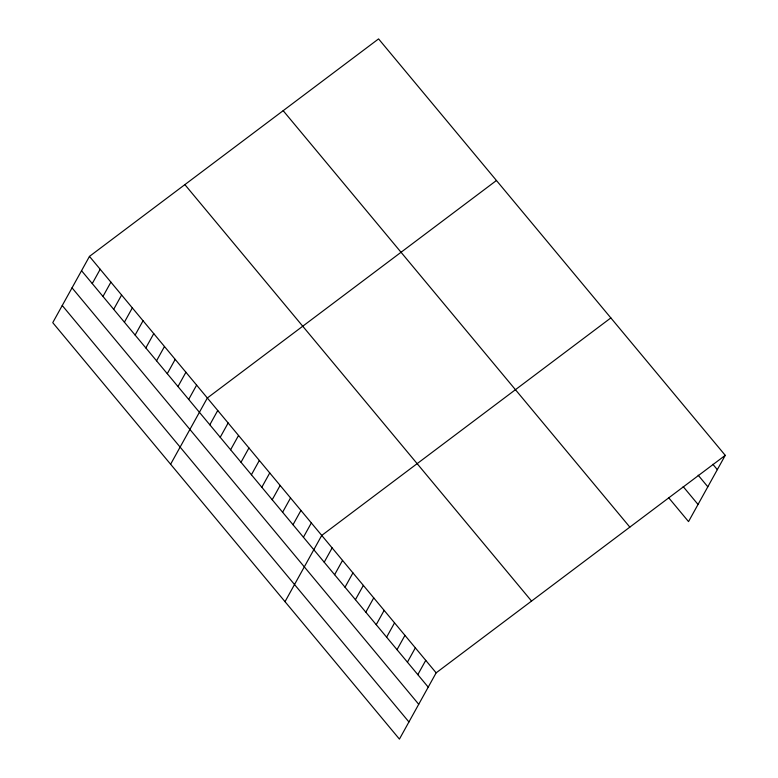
<?xml version="1.0" encoding="UTF-8"?>
<svg xmlns="http://www.w3.org/2000/svg" width="778" height="778" viewBox="0 0 778 778"><rect width="100%" height="100%" fill="white"/><g stroke="black" fill="none" stroke-linecap="round" stroke-linejoin="round"><path stroke-width="1.17" d="M89.47 256.4L52.748 322.656L399.425 739.1L436.147 672.844L725.252 455.344L378.575 38.9L89.47 256.4L436.147 672.844M92.261 283.571L100.187 269.276M102.968 296.447L110.904 282.142M113.685 309.323L121.611 295.018M124.402 322.189L132.328 307.894M135.119 335.065L143.045 320.76M145.836 347.931L153.762 333.636M156.553 360.807L164.479 346.502M167.27 373.683L175.196 359.378M177.977 386.549L185.913 372.254M188.694 399.425L196.62 385.12M170.615 464.242L207.337 397.996L496.452 180.496M209.817 424.788L217.743 410.483M220.213 437.285L228.139 422.979M230.609 449.772L238.545 435.476M241.015 462.268L248.941 447.963M251.411 474.765L259.337 460.459M261.816 487.252L269.742 472.956M272.212 499.748L280.138 485.443M282.618 512.245L290.544 497.939M293.014 524.732L300.94 510.436M303.42 537.228L311.346 522.923M285.02 601.676L321.742 535.42L610.847 317.92M324.212 562.212L332.148 547.916M334.618 574.709L342.544 560.403M345.014 587.205L352.94 572.9M355.42 599.692L363.345 585.396M365.816 612.189L373.741 597.883M376.221 624.685L384.147 610.38M386.617 637.172L394.543 622.877M397.023 649.669L404.949 635.363M407.419 662.166L415.345 647.86M417.815 674.652L425.751 660.357M725.252 455.344L688.53 521.6L668.477 497.502M712.872 464.291L717.326 469.649M698.167 475.193L707.824 486.795M683.181 486.61L698.031 504.455M283.173 110.68L629.849 527.124M184.872 184.629L531.549 601.073M81.544 270.705L428.221 687.149M72.043 287.85L418.72 704.294M62.25 305.511L408.927 721.955"/></g></svg>
